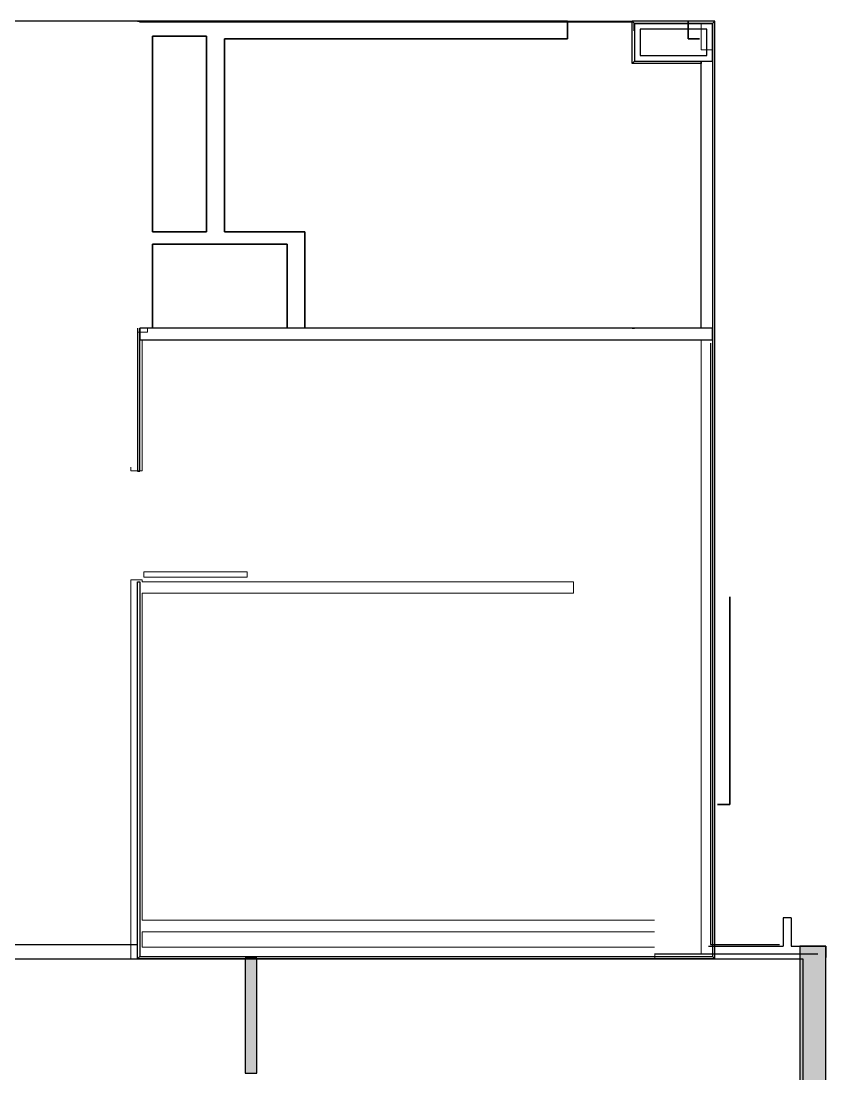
# Model space of a CAD drawing. Header units: millimetres. Extents: x 32.4 to 129.7, y 76.1 to 139.3.
# Drawn here: x 110.24 to 117.24, y 93.58 to 102.74 of the extents above; entities that cross this region are included whole.
import ezdxf

# ---------------------------------------------------------------- set-up
doc = ezdxf.new("R2010")
doc.units = ezdxf.units.MM
doc.linetypes.add('Hidden', pattern=[7.14375, 4.7625, -2.38125])
for name, color, linetype, lineweight in [('A-WALL-FULL', 7, 'Continuous', 13), ('Doors', 7, 'Continuous', 13), ('Panel', 7, 'Continuous', 13)]:
    doc.layers.add(name, color=color, linetype=linetype, lineweight=lineweight)
for name, color, linetype in [('HATCH LADRILLO COMUN', 7, 'Continuous'), ('Lineas Proyecciones', 7, 'Hidden'), ('n carpinteria vidrio', 7, 'Continuous'), ('n tabique', 7, 'Continuous'), ('n tabique revestimiento', 7, 'Continuous'), ('tabique', 7, 'Continuous')]:
    doc.layers.add(name, color=color, linetype=linetype)
doc.layers.get('Doors').off()

# ---------------------------------------------------------------- blocks, each defined once
blk = doc.blocks.new('Single - Plain Panel - Hollow Metal Frame - 900 x 2100 - Interior-1535542-PLANTA CONSTRUCTIVA - NIVEL 01')
at = {"layer": 'Panel', "color": 7, "lineweight": 18}
for p, q in [((-17.716535, -2.468504), (-15.966535, -2.468504)), ((-17.716535, -2.468504), (-17.716535, -37.901575)), ((-15.966535, -2.468504), (-15.966535, -37.901575)), ((-17.716535, -37.901575), (-15.966535, -37.901575))]:
    blk.add_line(p, q, dxfattribs=at)
blk = doc.blocks.new('Interiors - 53_8406_000 - CoreShell_rvt-1-PLANTA CONSTRUCTIVA - NIVEL 01')
at = {"layer": 'A-WALL-FULL', "color": 7, "lineweight": 18}
for p, q in [((3304.094996, 1082.35447), (3300.157988, 1082.35447)), ((3300.157988, 1082.35447), (3300.157988, 1073.299352)), ((3304.094996, 1073.299352), (3304.094996, 1082.35447)), ((3300.157988, 1073.299352), (3304.094996, 1073.299352)), ((3300.157988, 1069.362344), (3300.157988, 977.945022)), ((3304.094996, 1069.362344), (3300.157988, 1069.362344)), ((3304.094996, 763.574943), (3304.094996, 1069.362344)), ((3300.157988, 977.945022), (3110.630227, 977.945022)), ((3110.630227, 977.945022), (3110.630227, 976.567069)), ((3108.780035, 976.567069), (3107.205232, 976.567069)), ((3110.630227, 976.567069), (3108.780035, 976.567069)), ((3108.780035, 929.141872), (3108.780035, 974.008014)), ((3108.780035, 974.008014), (3300.157988, 974.008014)), ((3300.157988, 974.008014), (3300.157988, 763.574943)), ((3104.843027, 930.385966), (3104.843027, 929.141872)), ((3104.843027, 929.141872), (3108.780035, 929.141872)), ((3104.843027, 891.708801), (3104.843027, 762.00014)), ((3108.780035, 891.708801), (3104.843027, 891.708801)), ((3108.780035, 891.133998), (3108.780035, 891.708801)), ((3256.496571, 891.133998), (3108.780035, 891.133998)), ((3256.496571, 887.19699), (3256.496571, 891.133998)), ((3108.780035, 775.189116), (3108.780035, 887.19699)), ((3108.780035, 887.19699), (3256.496571, 887.19699)), ((3284.252476, 775.189116), (3108.780035, 775.189116)), ((3108.780035, 765.937148), (3108.780035, 771.252108)), ((3108.780035, 771.252108), (3284.252476, 771.252108)), ((3284.252476, 765.937148), (3108.780035, 765.937148)), ((3104.843027, 762.00014), (3108.780035, 762.00014)), ((3108.780035, 762.00014), (3284.370586, 762.00014)), ((3284.370586, 762.00014), (3284.370586, 763.378092)), ((3300.157988, 763.574943), (3304.094996, 763.574943))]:
    blk.add_line(p, q, dxfattribs=at)
at = {"layer": 'Doors', "color": 250, "lineweight": 13, "rotation": 90}
blk.add_blockref('Single - Plain Panel - Hollow Metal Frame - 900 x 2100 - Interior-1535542-PLANTA CONSTRUCTIVA - NIVEL 01', (3106.811531, 910.425337), dxfattribs=at)

msp = doc.modelspace()

# ---------------------------------------------------------------- hatches: boundary and pattern name
at = {"layer": 'HATCH LADRILLO COMUN'}
for points in [[(117.013691, 93.496374), (117.240599, 93.496374), (117.240599, 94.695442), (117.013691, 94.695442)], [(112.189196, 93.590442), (112.289196, 93.590442), (112.289196, 94.590442), (112.189196, 94.590442)]]:
    msp.add_hatch(color=256, dxfattribs=at).paths.add_polyline_path(points)

# ---------------------------------------------------------------- linework, layer by layer
at = {"ltscale": 10}
for p, q in [((104.905413, 94.585442), (117.039191, 94.585442)), ((117.039191, 94.585442), (117.039191, 93.296375))]:
    msp.add_line(p, q, dxfattribs=at)
at = {"layer": 'A-WALL-FULL', "lineweight": 35}
for p, q in [((114.992638, 102.742442), (111.253413, 102.742442)), ((114.992638, 102.587667), (114.992638, 102.742442)), ((116.043438, 102.742442), (116.043438, 102.587667)), ((111.383413, 100.907517), (111.383413, 102.612442)), ((111.383413, 102.612442), (111.853413, 102.612442)), ((111.853413, 102.612442), (111.853413, 100.907517)), ((112.008188, 102.587667), (114.992638, 102.587667)), ((112.008188, 100.907517), (112.008188, 102.587667)), ((116.043438, 102.587667), (116.139413, 102.587667)), ((111.853413, 100.907517), (111.383413, 100.907517)), ((112.708188, 100.907517), (112.008188, 100.907517)), ((112.708188, 100.070442), (112.708188, 100.907517)), ((111.383413, 100.070442), (111.383413, 100.800442)), ((111.383413, 100.800442), (112.000408, 100.800442)), ((112.000408, 100.800442), (112.553413, 100.800442)), ((112.553413, 100.800442), (112.553413, 100.070442)), ((116.403713, 95.927667), (116.403713, 97.733467)), ((116.296638, 95.927667), (116.403713, 95.927667))]:
    msp.add_line(p, q, dxfattribs=at)
at = {"layer": 'HATCH LADRILLO COMUN', "ltscale": 5}
for p, q in [((116.235413, 99.940442), (116.235413, 94.710442)), ((116.235413, 99.940442), (116.235413, 94.710442)), ((116.235413, 94.710442), (116.835413, 94.710442)), ((116.235413, 94.710442), (116.835413, 94.710442))]:
    msp.add_line(p, q, dxfattribs=at)
at = {"layer": 'Lineas Proyecciones', "linetype": 'Hidden', "ltscale": 80}
for p, q in [((111.253413, 102.742442), (109.290913, 102.742442)), ((109.290913, 94.585442), (111.253413, 94.585442)), ((109.290913, 94.585442), (111.253413, 94.585442))]:
    msp.add_line(p, q, dxfattribs=at)
at = {"layer": 'n carpinteria vidrio'}
for p, q in [((115.554413, 102.732442), (111.268413, 102.732442)), ((112.420408, 102.742442), (115.554413, 102.742442)), ((115.554413, 102.742442), (115.554413, 102.732442))]:
    msp.add_line(p, q, dxfattribs=at)
at = {"layer": 'n tabique'}
for p, q in [((116.254413, 102.722442), (115.574413, 102.722442)), ((115.574413, 102.722442), (115.574413, 102.392442)), ((116.254413, 102.392442), (116.254413, 102.722442)), ((116.204413, 102.672442), (115.624413, 102.672442)), ((115.624413, 102.672442), (115.624413, 102.442442)), ((116.204413, 102.442442), (116.204413, 102.672442)), ((115.624413, 102.442442), (116.204413, 102.442442)), ((115.574413, 102.392442), (116.254413, 102.392442)), ((116.154413, 102.392442), (116.254413, 102.392442)), ((116.154413, 100.070442), (116.154413, 102.392442)), ((116.254413, 102.392442), (116.254413, 100.070442)), ((116.254413, 100.070442), (111.273413, 100.070442)), ((111.273413, 100.070442), (111.273413, 99.970442)), ((115.624413, 100.070442), (115.574413, 100.070442)), ((116.254413, 100.070442), (116.154413, 100.070442)), ((116.254413, 99.970442), (116.254413, 100.070442)), ((111.273413, 99.970442), (116.254413, 99.970442)), ((111.253413, 94.705442), (109.270913, 94.705442)), ((111.253413, 94.585442), (111.253413, 94.705442)), ((109.270913, 94.585442), (111.253413, 94.585442)), ((112.289196, 94.590442), (112.189196, 94.590442)), ((112.189196, 94.590442), (112.189196, 93.590442)), ((112.289196, 93.590442), (112.289196, 94.590442)), ((112.189196, 93.590442), (112.289196, 93.590442))]:
    msp.add_line(p, q, dxfattribs=at)
at = {"layer": 'n tabique revestimiento'}
for p, q in [((116.274413, 102.742442), (115.554413, 102.742442)), ((115.554413, 102.742442), (115.574413, 102.722442)), ((115.554413, 102.372442), (115.554413, 102.742442)), ((115.554413, 102.742442), (115.574413, 102.722442)), ((115.574413, 102.722442), (116.254413, 102.722442)), ((115.574413, 102.722442), (115.574413, 102.392442)), ((116.274413, 102.742442), (116.254413, 102.722442)), ((116.254413, 102.722442), (116.274413, 102.742442)), ((116.254413, 102.722442), (116.254413, 94.605442)), ((116.274413, 94.585442), (116.274413, 102.742442)), ((115.574413, 102.392442), (115.554413, 102.372442)), ((115.554413, 102.372442), (115.574413, 102.392442)), ((116.154413, 102.372442), (115.554413, 102.372442)), ((115.574413, 102.392442), (116.154413, 102.392442)), ((116.154413, 102.372442), (116.134413, 102.372442)), ((116.154413, 102.392442), (116.154413, 102.372442)), ((116.154413, 100.920442), (116.154413, 102.372442)), ((111.253413, 100.070442), (111.253413, 98.825442)), ((111.273413, 98.825442), (111.273413, 100.070442)), ((115.554413, 100.070442), (115.574413, 100.070442)), ((111.253413, 98.825442), (111.273413, 98.825442)), ((111.253413, 94.585442), (111.253413, 97.865442)), ((111.253413, 97.865442), (111.273413, 97.865442)), ((111.273413, 97.865442), (111.273413, 94.605442)), ((111.253413, 94.585442), (111.273413, 94.605442)), ((111.273413, 94.605442), (111.253413, 94.585442)), ((116.274413, 94.585442), (111.253413, 94.585442)), ((111.273413, 94.605442), (116.254413, 94.605442)), ((116.254413, 94.605442), (116.274413, 94.585442)), ((116.254413, 94.605442), (116.274413, 94.585442))]:
    msp.add_line(p, q, dxfattribs=at)
at = {"layer": 'tabique'}
for p, q in [((115.569413, 102.727442), (115.569413, 102.657442)), ((115.569413, 102.727442), (115.569413, 102.657442)), ((116.939413, 94.940442), (116.869413, 94.940442)), ((116.869413, 94.940442), (116.869413, 94.695442)), ((116.939413, 94.940442), (116.869413, 94.940442)), ((116.869413, 94.940442), (116.869413, 94.695442)), ((116.939413, 94.940442), (116.939413, 94.695442)), ((116.939413, 94.940442), (116.939413, 94.695442)), ((117.170599, 94.625442), (115.750413, 94.625442)), ((117.170599, 94.625442), (115.750413, 94.625442)), ((116.220413, 94.695442), (116.869413, 94.695442)), ((116.220413, 94.695442), (116.869413, 94.695442)), ((116.939413, 94.695442), (117.240599, 94.695442)), ((116.939413, 94.695442), (117.240599, 94.695442)), ((117.240599, 94.695442), (117.013691, 94.695442)), ((117.013691, 94.695442), (117.013691, 93.496375)), ((117.240599, 94.695442), (117.240599, 94.595443)), ((117.240599, 94.695442), (117.240599, 94.595443)), ((117.240599, 93.496375), (117.240599, 94.695442))]:
    msp.add_line(p, q, dxfattribs=at)

# ---------------------------------------------------------------- block references
at = {"lineweight": 5, "xscale": 0.0254, "yscale": 0.0254, "zscale": 0.0254}
msp.add_blockref('Interiors - 53_8406_000 - CoreShell_rvt-1-PLANTA CONSTRUCTIVA - NIVEL 01', (32.3304, 75.230639), dxfattribs=at)

doc.saveas('drawing.dxf')
